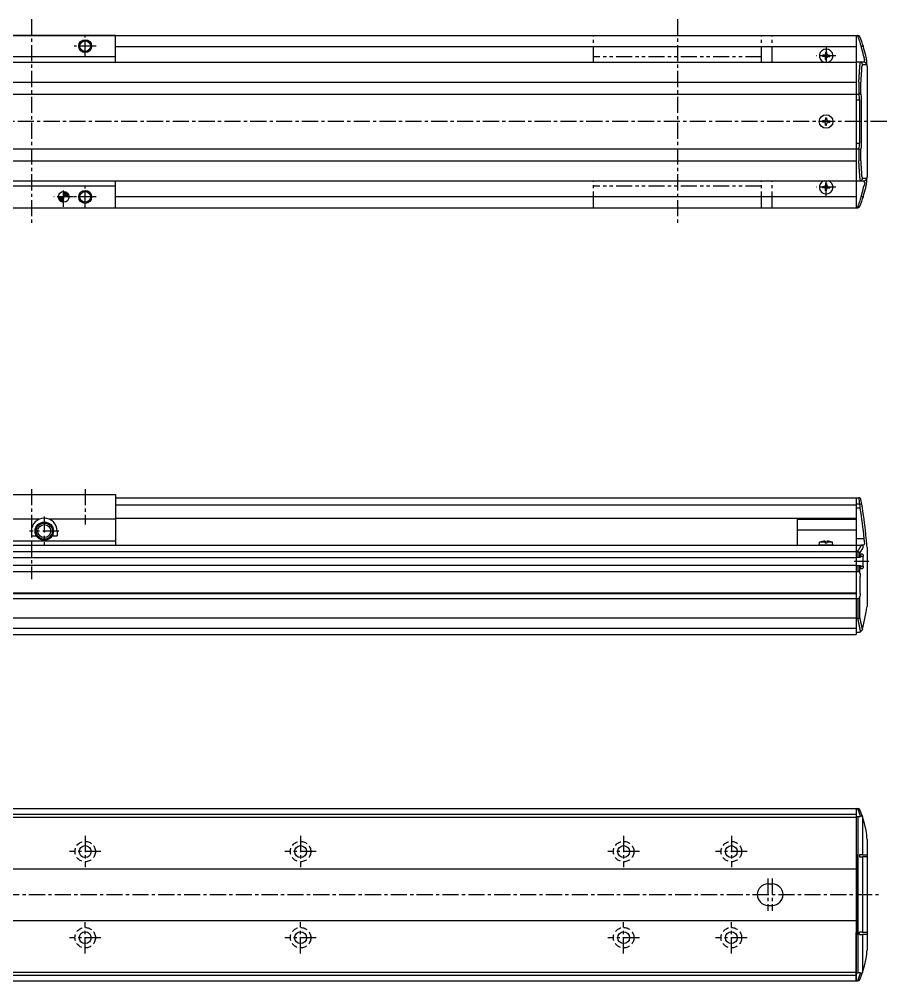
# Model space of a CAD drawing. Extents: x -493 to 333, y 42 to 537.
# Drawn here: x -70.1 to 332.6, y 90.5 to 536.9 of the extents above; entities that cross this region are included whole.
import ezdxf

# ---------------------------------------------------------------- set-up
doc = ezdxf.new("R2010")
doc.units = 0
for name, pattern in [('CENTER', [12, 7.5, -1.5, 1.5, -1.5]), ('DASHED', [4.5, 3, -1.5]), ('PHANTOM', [15, 7.5, -1.5, 1.5, -1.5, 1.5, -1.5])]:
    doc.linetypes.add(name, pattern=pattern)
doc.layers.get('0').update_dxf_attribs({"linetype": 'CONTINUOUS'})
doc.layers.add('CENTER', color=1, linetype='CENTER')

# ---------------------------------------------------------------- blocks, each defined once
blk = doc.blocks.new('DTL0004')
at = {"color": 0, "linetype": 'CONTINUOUS'}
for p, q in [((-3.15, 0), (-3.04, 1.3)), ((3.15, 0), (-3.15, 0)), ((-0.4, 1.3), (-3.04, 1.3)), ((-0.4, 1.89), (-0.4, 0.9)), ((0.4, 0.9), (-0.4, 0.9)), ((0.4, 1.89), (0.4, 0.9)), ((3.04, 1.3), (0.4, 1.3)), ((3.15, 0), (3.04, 1.3))]:
    blk.add_line(p, q, dxfattribs=at)
for start, end in [(92.8723, 112.3565), (67.6435, 87.1277)]:
    blk.add_arc((0, -6.08), 7.98, start, end, dxfattribs=at)
at = {"color": 0}
blk.add_point((0, 0), dxfattribs=at)
blk.add_point((0, 0), dxfattribs=at)
blk = doc.blocks.new('*X6')
at = {"color": 0}
for p, q in [((-265.42, 313.16), (-265.26, 313.33)), ((-265.42, 313.27), (-265.36, 313.33)), ((-265.42, 313.05), (-265.16, 313.31)), ((-265.42, 312.94), (-265.07, 313.29)), ((-265.42, 312.82), (-264.99, 313.26)), ((-265.42, 312.71), (-264.91, 313.23)), ((-265.42, 312.6), (-264.83, 313.19)), ((-265.42, 312.49), (-264.76, 313.15)), ((-265.42, 312.38), (-264.7, 313.1)), ((-265.42, 312.27), (-264.63, 313.06)), ((-265.42, 312.15), (-264.57, 313)), ((-265.38, 312.09), (-264.52, 312.95)), ((-265.27, 312.09), (-264.46, 312.89)), ((-265.15, 312.09), (-264.42, 312.83)), ((-265.04, 312.09), (-264.37, 312.76)), ((-264.93, 312.09), (-264.33, 312.69)), ((-264.82, 312.09), (-264.29, 312.62)), ((-264.71, 312.09), (-264.26, 312.54)), ((-266.67, 312.02), (-266.61, 312.09)), ((-266.66, 311.92), (-266.5, 312.09)), ((-266.65, 311.83), (-266.38, 312.09)), ((-266.62, 311.74), (-266.27, 312.09)), ((-266.6, 311.65), (-266.16, 312.09)), ((-266.56, 311.57), (-266.05, 312.09)), ((-266.53, 311.5), (-265.94, 312.09)), ((-266.48, 311.43), (-265.83, 312.09)), ((-266.44, 311.36), (-265.71, 312.09)), ((-266.39, 311.3), (-265.6, 312.09)), ((-266.34, 311.24), (-265.49, 312.09)), ((-266.28, 311.18), (-265.42, 312.04)), ((-266.23, 311.13), (-265.42, 311.93)), ((-266.16, 311.08), (-265.42, 311.82)), ((-266.1, 311.03), (-265.42, 311.71)), ((-266.03, 310.99), (-265.42, 311.59)), ((-265.95, 310.95), (-265.42, 311.48)), ((-265.87, 310.92), (-265.42, 311.37)), ((-265.79, 310.89), (-265.42, 311.26)), ((-265.7, 310.87), (-265.42, 311.15)), ((-265.61, 310.85), (-265.42, 311.04)), ((-265.51, 310.84), (-265.42, 310.92)), ((-264.6, 312.09), (-264.23, 312.45)), ((-264.48, 312.09), (-264.2, 312.37)), ((-264.37, 312.09), (-264.19, 312.27)), ((-264.26, 312.09), (-264.18, 312.17))]:
    blk.add_line(p, q, dxfattribs=at)

msp = doc.modelspace()

# ---------------------------------------------------------------- linework, layer by layer
at = {"color": 7, "linetype": 'CONTINUOUS'}
for p, q in [((-293.52, 529.44), (318.48, 529.44)), ((-25.52, 529.44), (-103.52, 529.44)), ((-25.52, 516.94), (-25.52, 529.44)), ((318.48, 529.44), (318.48, 449.44)), ((318.48, 529.44), (319.07, 529.44)), ((319.26, 529.44), (319.07, 529.44)), ((-25.52, 524.24), (318.48, 524.24)), ((320.87, 524.26), (320.73, 524.24)), ((-25.52, 519.44), (-103.52, 519.44)), ((302.73, 520.19), (302.73, 519.69)), ((303.48, 520.19), (302.73, 520.19)), ((303.48, 519.69), (302.73, 519.69)), ((304.23, 521.69), (304.23, 520.93)), ((304.23, 521.69), (304.73, 521.69)), ((304.23, 518.19), (304.23, 518.94)), ((304.23, 518.19), (304.73, 518.19)), ((304.73, 521.69), (304.73, 520.93)), ((304.73, 518.19), (304.73, 518.94)), ((305.48, 520.19), (306.23, 520.19)), ((305.48, 519.69), (306.23, 519.69)), ((306.23, 520.19), (306.23, 519.69)), ((321.87, 519.94), (322.08, 519.2)), ((323.06, 519.16), (322.85, 520.16)), ((-293.52, 516.94), (318.48, 516.94)), ((-25.52, 516.94), (318.48, 516.94)), ((322.15, 516.94), (318.48, 516.94)), ((321.32, 515.94), (323.15, 515.94)), ((323.39, 517.05), (323.38, 517.06)), ((323.48, 515.09), (323.48, 463.79)), ((-293.52, 507.71), (318.48, 507.71)), ((319.66, 507.69), (319.67, 507.69)), ((319.67, 507.69), (319.67, 502.19)), ((320.66, 502.78), (320.66, 507.51)), ((-293.52, 502.17), (318.48, 502.17)), ((318.48, 502.19), (319.56, 502.19)), ((319.67, 502.19), (319.56, 502.19)), ((318.48, 499.44), (320, 499.44)), ((320, 499.44), (320, 479.44)), ((320.98, 479.44), (320.98, 499.44)), ((304.23, 491.19), (304.23, 490.43)), ((304.23, 491.19), (304.73, 491.19)), ((304.73, 491.19), (304.73, 490.43)), ((302.73, 489.69), (302.73, 489.19)), ((303.48, 489.69), (302.73, 489.69)), ((303.48, 489.19), (302.73, 489.19)), ((304.23, 487.69), (304.23, 488.44)), ((304.23, 487.69), (304.73, 487.69)), ((304.73, 487.69), (304.73, 488.44)), ((305.48, 489.69), (306.23, 489.69)), ((305.48, 489.19), (306.23, 489.19)), ((306.23, 489.69), (306.23, 489.19)), ((318.48, 479.44), (320, 479.44)), ((-293.52, 476.7), (318.48, 476.7)), ((318.48, 476.69), (319.56, 476.69)), ((319.56, 476.69), (319.67, 476.68)), ((319.67, 476.68), (319.67, 471.19)), ((320.66, 471.36), (320.66, 476.1)), ((-293.52, 471.17), (318.48, 471.17)), ((319.67, 471.19), (319.66, 471.19)), ((-291.52, 461.94), (320.48, 461.94)), ((-25.52, 461.94), (318.48, 461.94)), ((-25.52, 449.44), (-25.52, 461.94)), ((304.23, 460.69), (304.23, 459.93)), ((304.23, 460.69), (304.73, 460.69)), ((304.73, 460.69), (304.73, 459.93)), ((318.48, 461.94), (322.15, 461.94)), ((323.15, 462.94), (321.32, 462.94)), ((323.38, 461.81), (323.39, 461.82)), ((-25.52, 459.44), (-103.52, 459.44)), ((302.73, 459.19), (302.73, 458.69)), ((303.48, 459.19), (302.73, 459.19)), ((303.48, 458.69), (302.73, 458.69)), ((304.23, 457.19), (304.23, 457.94)), ((304.23, 457.19), (304.73, 457.19)), ((304.73, 457.19), (304.73, 457.94)), ((305.48, 459.19), (306.23, 459.19)), ((305.48, 458.69), (306.23, 458.69)), ((306.23, 459.19), (306.23, 458.69)), ((321.87, 458.94), (322.08, 459.67)), ((322.85, 458.72), (323.06, 459.71)), ((-25.52, 454.64), (318.48, 454.64)), ((320.87, 454.61), (320.73, 454.63)), ((-293.52, 449.44), (318.48, 449.44)), ((-103.52, 449.44), (-25.52, 449.44)), ((318.48, 449.44), (319.07, 449.44)), ((319.07, 449.44), (319.26, 449.44)), ((-103.52, 316.26), (-25.52, 316.26)), ((-25.52, 316.26), (-25.52, 292.76)), ((-25.52, 314.76), (318.48, 314.76)), ((318.48, 314.76), (318.48, 252.26)), ((318.48, 314.76), (318.48, 305.26)), ((318.48, 314.76), (319.66, 314.76)), ((318.48, 314.76), (318.48, 305.26)), ((319.67, 314.76), (319.66, 314.76)), ((-25.52, 311.4), (318.48, 311.4)), ((318.48, 311.87), (320.18, 311.87)), ((318.48, 309.99), (320.33, 309.99)), ((-103.52, 304.89), (-60.59, 304.89)), ((-56.44, 304.89), (-25.52, 304.89)), ((-25.52, 305.26), (318.48, 305.26)), ((290.98, 305.26), (290.98, 292.76)), ((290.98, 304.79), (318.48, 304.79)), ((-64.52, 299.26), (-64.52, 297.01)), ((-52.52, 299.26), (-52.52, 297.01)), ((290.98, 299.8), (318.48, 299.8)), ((-103.52, 294.76), (-25.52, 294.76)), ((-64.52, 297.01), (-62.13, 297.01)), ((-54.91, 297.01), (-52.52, 297.01)), ((318.48, 295.76), (322.15, 295.76)), ((-293.52, 292.76), (318.48, 292.76)), ((318.48, 292.76), (320.73, 292.76)), ((318.48, 292.76), (318.48, 251.26)), ((321.87, 292.76), (320.73, 292.76)), ((320.73, 292.76), (320.87, 292.75)), ((322.08, 292.85), (321.87, 292.76)), ((323.38, 293.08), (323.39, 293.06)), ((323.48, 291.76), (323.48, 264.26)), ((-293.52, 289.76), (318.48, 289.76)), ((-293.52, 287.01), (318.48, 287.01)), ((318.48, 289.76), (319.07, 289.76)), ((318.48, 287.16), (320.45, 287.16)), ((319.07, 289.76), (319.26, 289.74)), ((319.26, 289.74), (319.26, 287.16)), ((320.2, 287.16), (320.2, 289.18)), ((321.4, 288.61), (320.45, 288.61)), ((320.45, 288.61), (320.45, 287.16)), ((320.45, 287.61), (321.71, 287.61)), ((321.71, 282.91), (321.71, 287.61)), ((-293.52, 283.51), (318.48, 283.51)), ((318.48, 283.36), (320.45, 283.36)), ((319.26, 283.36), (319.26, 280.49)), ((320.2, 279.69), (320.2, 283.36)), ((320.45, 283.36), (320.45, 281.91)), ((320.45, 282.91), (321.71, 282.91)), ((320.45, 281.91), (321.4, 281.91)), ((-293.52, 280.49), (318.48, 280.49)), ((318.48, 280.49), (319.26, 280.49)), ((320.34, 270.26), (320.34, 278.26)), ((-293.52, 270.56), (318.48, 270.56)), ((-293.52, 270.26), (318.48, 270.26)), ((-293.52, 268.02), (318.48, 268.02)), ((318.48, 268.02), (319.26, 268.02)), ((319.26, 268.02), (319.26, 258.76)), ((320.2, 259.03), (320.2, 268.83)), ((-293.52, 259.03), (318.48, 259.03)), ((318.48, 258.76), (319.21, 258.76)), ((319.26, 258.76), (319.21, 258.76)), ((-293.52, 254.26), (318.48, 254.26)), ((-293.52, 251.26), (318.48, 251.26)), ((318.48, 252.26), (319.43, 252.26)), ((321.37, 253.79), (321.33, 253.65)), ((-293.52, 170.47), (318.48, 170.47)), ((318.48, 170.47), (318.48, 90.47)), ((318.48, 170.47), (318.48, 148.02)), ((318.48, 170.47), (319.21, 170.47)), ((319.21, 170.47), (319.26, 170.47)), ((-293.52, 167.87), (318.48, 167.87)), ((-293.52, 166.47), (318.48, 166.47)), ((318.48, 166.72), (319.43, 166.72)), ((319.43, 94.23), (319.43, 166.72)), ((321.33, 166.68), (321.37, 166.56)), ((321.37, 166.56), (321.37, 148.97)), ((323.48, 156.12), (323.48, 104.82)), ((318.93, 148.97), (318.48, 148.97)), ((318.48, 148.02), (318.93, 148.02)), ((318.93, 148.97), (318.93, 111.97)), ((321.37, 148.97), (319.98, 148.97)), ((319.98, 148.97), (319.98, 147.97)), ((319.98, 147.97), (321.37, 147.97)), ((321.37, 148.97), (323.31, 148.97)), ((321.37, 147.97), (321.37, 112.97)), ((323.31, 147.97), (321.37, 147.97)), ((323.31, 148.97), (323.48, 148.92)), ((323.48, 147.91), (323.31, 147.97)), ((-293.52, 142.47), (318.48, 142.47)), ((277.48, 135.47), (279.48, 135.47)), ((277.48, 125.47), (279.48, 125.47)), ((-293.52, 118.47), (318.48, 118.47)), ((318.93, 112.93), (318.48, 112.92)), ((318.48, 90.47), (318.48, 112.92)), ((318.93, 111.97), (318.48, 111.97)), ((321.37, 112.97), (319.98, 112.97)), ((319.98, 111.97), (319.98, 112.97)), ((319.98, 111.97), (321.37, 111.97)), ((321.37, 112.97), (323.31, 112.97)), ((321.37, 111.97), (321.37, 94.39)), ((323.31, 111.97), (321.37, 111.97)), ((323.31, 112.97), (323.48, 113.04)), ((323.48, 112.03), (323.31, 111.97)), ((-293.52, 94.47), (318.48, 94.47)), ((318.48, 94.23), (319.43, 94.23)), ((321.37, 94.39), (321.33, 94.27)), ((-293.52, 93.07), (318.48, 93.07)), ((-293.52, 90.47), (318.48, 90.47)), ((318.48, 90.47), (319.21, 90.47)), ((319.26, 90.47), (319.21, 90.47))]:
    msp.add_line(p, q, dxfattribs=at)
at = {"color": 3, "linetype": 'PHANTOM'}
for p, q in [((196.48, 516.94), (196.48, 529.44)), ((274.48, 516.94), (274.48, 529.44)), ((279.48, 516.94), (279.48, 529.44)), ((274.48, 519.44), (196.48, 519.44)), ((196.48, 449.44), (196.48, 461.94)), ((274.48, 449.44), (274.48, 461.94)), ((279.48, 449.44), (279.48, 461.94)), ((274.48, 459.44), (196.48, 459.44))]:
    msp.add_line(p, q, dxfattribs=at)
at = {"color": 7, "linetype": 'CONTINUOUS'}
for points in [[(321.77, 524.26), (321.77, 524.26), (321.75, 524.28), (321.65, 524.34), (321.45, 524.35), (321.18, 524.32), (320.87, 524.26)], [(322.39, 517.74), (322.29, 518.3), (322.08, 519.2)], [(322.39, 461.13), (322.29, 460.57), (322.08, 459.67)], [(321.77, 454.61), (321.77, 454.61), (321.75, 454.59), (321.65, 454.53), (321.45, 454.52), (321.18, 454.55), (320.87, 454.61)], [(320.33, 309.99), (320.3, 310.42), (320.25, 311.04), (320.2, 311.54), (320.18, 311.87)], [(322.08, 292.85), (322.29, 293.25), (322.39, 293.71)], [(321.4, 288.61), (321.41, 288.61), (321.51, 288.54), (321.6, 288.37), (321.67, 288.13), (321.71, 287.83), (321.71, 287.61)], [(321.71, 282.91), (321.71, 282.81), (321.68, 282.49), (321.62, 282.2), (321.53, 282), (321.42, 281.91), (321.4, 281.91)], [(320.2, 279.69), (320.28, 279.2), (320.34, 278.26)], [(320.34, 270.26), (320.32, 269.71), (320.2, 268.83)], [(321.37, 253.79), (322.29, 257.88), (323.06, 261.84)], [(321.33, 166.68), (321.28, 166.78), (321.14, 166.91), (320.88, 166.97), (320.49, 166.9)], [(323.06, 160.2), (322.29, 163.47), (321.37, 166.56)], [(321.37, 94.39), (322.29, 97.48), (323.06, 100.75)], [(320.49, 94.05), (320.7, 93.99), (321, 93.99), (321.23, 94.1), (321.33, 94.27)]]:
    msp.add_lwpolyline(points, dxfattribs=at)
for points in [[(319.66, 507.68, 0), (319.67, 507.75, 0), (319.67, 507.81, 0), (319.68, 507.87, 0), (319.68, 507.93, 0), (319.68, 507.99, 0), (319.69, 508.06, 0), (319.69, 508.12, 0), (319.7, 508.18, 0), (319.7, 508.24, 0), (319.7, 508.3, 0), (319.71, 508.37, 0), (319.71, 508.43, 0), (319.72, 508.49, 0), (319.72, 508.55, 0), (319.73, 508.61, 0), (319.73, 508.68, 0), (319.73, 508.74, 0), (319.74, 508.8, 0), (319.74, 508.86, 0), (319.75, 508.92, 0), (319.75, 508.99, 0), (319.75, 509.05, 0), (319.76, 509.11, 0), (319.76, 509.17, 0), (319.77, 509.23, 0), (319.77, 509.29, 0), (319.77, 509.36, 0), (319.78, 509.42, 0), (319.78, 509.48, 0), (319.79, 509.54, 0), (319.79, 509.6, 0), (319.8, 509.67, 0), (319.8, 509.73, 0), (319.8, 509.79, 0), (319.81, 509.85, 0), (319.81, 509.91, 0), (319.82, 509.98, 0), (319.82, 510.04, 0), (319.82, 510.1, 0), (319.83, 510.16, 0), (319.83, 510.22, 0), (319.84, 510.29, 0), (319.84, 510.35, 0), (319.84, 510.41, 0), (319.85, 510.47, 0), (319.85, 510.53, 0), (319.86, 510.6, 0), (319.86, 510.66, 0), (319.86, 510.72, 0), (319.87, 510.78, 0), (319.87, 510.84, 0), (319.88, 510.91, 0), (319.88, 510.97, 0), (319.88, 511.03, 0), (319.89, 511.09, 0), (319.89, 511.15, 0), (319.9, 511.22, 0), (319.9, 511.28, 0), (319.9, 511.34, 0), (319.91, 511.4, 0), (319.91, 511.46, 0), (319.92, 511.53, 0), (319.92, 511.59, 0), (319.92, 511.65, 0), (319.93, 511.71, 0), (319.93, 511.77, 0), (319.94, 511.84, 0), (319.94, 511.9, 0), (319.94, 511.96, 0), (319.95, 512.02, 0), (319.95, 512.08, 0), (319.96, 512.15, 0), (319.96, 512.21, 0), (319.96, 512.27, 0), (319.97, 512.33, 0), (319.97, 512.39, 0), (319.98, 512.46, 0), (319.98, 512.52, 0), (319.98, 512.58, 0), (319.99, 512.64, 0), (319.99, 512.7, 0), (320, 512.77, 0), (320, 512.83, 0), (320, 512.89, 0), (320.01, 512.95, 0), (320.01, 513.01, 0), (320.02, 513.08, 0), (320.02, 513.14, 0), (320.02, 513.2, 0), (320.03, 513.26, 0), (320.03, 513.32, 0), (320.04, 513.39, 0), (320.04, 513.45, 0), (320.04, 513.51, 0), (320.05, 513.57, 0), (320.05, 513.63, 0), (320.06, 513.7, 0), (320.06, 513.76, 0), (320.06, 513.82, 0), (320.07, 513.88, 0), (320.07, 513.94, 0), (320.07, 514.01, 0), (320.08, 514.07, 0), (320.08, 514.13, 0), (320.09, 514.19, 0), (320.09, 514.25, 0), (320.09, 514.32, 0), (320.1, 514.38, 0), (320.1, 514.44, 0), (320.11, 514.5, 0), (320.11, 514.56, 0), (320.11, 514.63, 0), (320.12, 514.69, 0), (320.12, 514.75, 0), (320.13, 514.81, 0), (320.13, 514.87, 0), (320.13, 514.94, 0), (320.14, 515, 0), (320.14, 515.06, 0), (320.14, 515.12, 0), (320.15, 515.18, 0), (320.15, 515.25, 0), (320.16, 515.31, 0), (320.16, 515.37, 0), (320.16, 515.43, 0), (320.17, 515.49, 0), (320.17, 515.56, 0), (320.18, 515.62, 0)], [(320.66, 507.51, 0), (320.66, 507.57, 0), (320.67, 507.63, 0), (320.67, 507.69, 0), (320.67, 507.75, 0), (320.68, 507.81, 0), (320.68, 507.87, 0), (320.69, 507.93, 0), (320.69, 507.99, 0), (320.69, 508.05, 0), (320.7, 508.11, 0), (320.7, 508.18, 0), (320.71, 508.24, 0), (320.71, 508.3, 0), (320.72, 508.36, 0), (320.72, 508.42, 0), (320.72, 508.48, 0), (320.73, 508.54, 0), (320.73, 508.6, 0), (320.74, 508.66, 0), (320.74, 508.72, 0), (320.74, 508.78, 0), (320.75, 508.84, 0), (320.75, 508.9, 0), (320.76, 508.96, 0), (320.76, 509.02, 0), (320.76, 509.08, 0), (320.77, 509.15, 0), (320.77, 509.21, 0), (320.78, 509.27, 0), (320.78, 509.33, 0), (320.78, 509.39, 0), (320.79, 509.45, 0), (320.79, 509.51, 0), (320.8, 509.57, 0), (320.8, 509.63, 0), (320.8, 509.69, 0), (320.81, 509.75, 0), (320.81, 509.81, 0), (320.82, 509.87, 0), (320.82, 509.93, 0), (320.82, 509.99, 0), (320.83, 510.06, 0), (320.83, 510.12, 0), (320.84, 510.18, 0), (320.84, 510.24, 0), (320.84, 510.3, 0), (320.85, 510.36, 0), (320.85, 510.42, 0), (320.86, 510.48, 0), (320.86, 510.54, 0), (320.86, 510.6, 0), (320.87, 510.66, 0), (320.87, 510.72, 0), (320.88, 510.78, 0), (320.88, 510.84, 0), (320.88, 510.9, 0), (320.89, 510.97, 0), (320.89, 511.03, 0), (320.9, 511.09, 0), (320.9, 511.15, 0), (320.9, 511.21, 0), (320.91, 511.27, 0), (320.91, 511.33, 0), (320.91, 511.39, 0), (320.92, 511.45, 0), (320.92, 511.51, 0), (320.93, 511.57, 0), (320.93, 511.63, 0), (320.93, 511.69, 0), (320.94, 511.75, 0), (320.94, 511.82, 0), (320.95, 511.88, 0), (320.95, 511.94, 0), (320.95, 512, 0), (320.96, 512.06, 0), (320.96, 512.12, 0), (320.97, 512.18, 0), (320.97, 512.24, 0), (320.97, 512.3, 0), (320.98, 512.36, 0), (320.98, 512.42, 0), (320.99, 512.48, 0), (320.99, 512.54, 0), (320.99, 512.6, 0), (321, 512.67, 0), (321, 512.73, 0), (321, 512.79, 0), (321.01, 512.85, 0), (321.01, 512.91, 0), (321.02, 512.97, 0), (321.02, 513.03, 0), (321.02, 513.09, 0), (321.03, 513.15, 0), (321.03, 513.21, 0), (321.04, 513.27, 0), (321.04, 513.33, 0), (321.04, 513.39, 0), (321.05, 513.45, 0), (321.05, 513.52, 0), (321.05, 513.58, 0), (321.06, 513.64, 0), (321.06, 513.7, 0), (321.07, 513.76, 0), (321.07, 513.82, 0), (321.07, 513.88, 0), (321.08, 513.94, 0), (321.08, 514, 0), (321.09, 514.06, 0), (321.09, 514.12, 0), (321.09, 514.18, 0), (321.1, 514.24, 0), (321.1, 514.3, 0), (321.1, 514.37, 0), (321.11, 514.43, 0), (321.11, 514.49, 0), (321.12, 514.55, 0), (321.12, 514.61, 0), (321.12, 514.67, 0), (321.13, 514.73, 0), (321.13, 514.79, 0), (321.13, 514.85, 0), (321.14, 514.91, 0), (321.14, 514.97, 0), (321.15, 515.03, 0), (321.15, 515.09, 0), (321.15, 515.16, 0), (321.16, 515.22, 0), (321.16, 515.28, 0)], [(320.18, 463.25, 0), (320.17, 463.31, 0), (320.17, 463.38, 0), (320.16, 463.44, 0), (320.16, 463.5, 0), (320.16, 463.56, 0), (320.15, 463.62, 0), (320.15, 463.69, 0), (320.14, 463.75, 0), (320.14, 463.81, 0), (320.14, 463.87, 0), (320.13, 463.93, 0), (320.13, 464, 0), (320.13, 464.06, 0), (320.12, 464.12, 0), (320.12, 464.18, 0), (320.11, 464.24, 0), (320.11, 464.31, 0), (320.11, 464.37, 0), (320.1, 464.43, 0), (320.1, 464.49, 0), (320.09, 464.55, 0), (320.09, 464.62, 0), (320.09, 464.68, 0), (320.08, 464.74, 0), (320.08, 464.8, 0), (320.07, 464.86, 0), (320.07, 464.93, 0), (320.07, 464.99, 0), (320.06, 465.05, 0), (320.06, 465.11, 0), (320.06, 465.17, 0), (320.05, 465.24, 0), (320.05, 465.3, 0), (320.04, 465.36, 0), (320.04, 465.42, 0), (320.04, 465.48, 0), (320.03, 465.55, 0), (320.03, 465.61, 0), (320.02, 465.67, 0), (320.02, 465.73, 0), (320.02, 465.79, 0), (320.01, 465.86, 0), (320.01, 465.92, 0), (320, 465.98, 0), (320, 466.04, 0), (320, 466.1, 0), (319.99, 466.17, 0), (319.99, 466.23, 0), (319.98, 466.29, 0), (319.98, 466.35, 0), (319.98, 466.41, 0), (319.97, 466.48, 0), (319.97, 466.54, 0), (319.96, 466.6, 0), (319.96, 466.66, 0), (319.96, 466.72, 0), (319.95, 466.79, 0), (319.95, 466.85, 0), (319.94, 466.91, 0), (319.94, 466.97, 0), (319.94, 467.03, 0), (319.93, 467.1, 0), (319.93, 467.16, 0), (319.92, 467.22, 0), (319.92, 467.28, 0), (319.92, 467.34, 0), (319.91, 467.41, 0), (319.91, 467.47, 0), (319.9, 467.53, 0), (319.9, 467.59, 0), (319.9, 467.65, 0), (319.89, 467.72, 0), (319.89, 467.78, 0), (319.88, 467.84, 0), (319.88, 467.9, 0), (319.88, 467.96, 0), (319.87, 468.03, 0), (319.87, 468.09, 0), (319.86, 468.15, 0), (319.86, 468.21, 0), (319.86, 468.27, 0), (319.85, 468.34, 0), (319.85, 468.4, 0), (319.84, 468.46, 0), (319.84, 468.52, 0), (319.84, 468.58, 0), (319.83, 468.65, 0), (319.83, 468.71, 0), (319.82, 468.77, 0), (319.82, 468.83, 0), (319.82, 468.89, 0), (319.81, 468.96, 0), (319.81, 469.02, 0), (319.8, 469.08, 0), (319.8, 469.14, 0), (319.8, 469.2, 0), (319.79, 469.27, 0), (319.79, 469.33, 0), (319.78, 469.39, 0), (319.78, 469.45, 0), (319.77, 469.51, 0), (319.77, 469.58, 0), (319.77, 469.64, 0), (319.76, 469.7, 0), (319.76, 469.76, 0), (319.75, 469.82, 0), (319.75, 469.88, 0), (319.75, 469.95, 0), (319.74, 470.01, 0), (319.74, 470.07, 0), (319.73, 470.13, 0), (319.73, 470.19, 0), (319.73, 470.26, 0), (319.72, 470.32, 0), (319.72, 470.38, 0), (319.71, 470.44, 0), (319.71, 470.5, 0), (319.7, 470.57, 0), (319.7, 470.63, 0), (319.7, 470.69, 0), (319.69, 470.75, 0), (319.69, 470.81, 0), (319.68, 470.88, 0), (319.68, 470.94, 0), (319.68, 471, 0), (319.67, 471.06, 0), (319.67, 471.12, 0), (319.66, 471.18, 0)], [(321.16, 463.59, 0), (321.16, 463.65, 0), (321.15, 463.71, 0), (321.15, 463.78, 0), (321.15, 463.84, 0), (321.14, 463.9, 0), (321.14, 463.96, 0), (321.13, 464.02, 0), (321.13, 464.08, 0), (321.13, 464.14, 0), (321.12, 464.2, 0), (321.12, 464.26, 0), (321.12, 464.32, 0), (321.11, 464.38, 0), (321.11, 464.44, 0), (321.1, 464.5, 0), (321.1, 464.57, 0), (321.1, 464.63, 0), (321.09, 464.69, 0), (321.09, 464.75, 0), (321.09, 464.81, 0), (321.08, 464.87, 0), (321.08, 464.93, 0), (321.07, 464.99, 0), (321.07, 465.05, 0), (321.07, 465.11, 0), (321.06, 465.17, 0), (321.06, 465.23, 0), (321.05, 465.29, 0), (321.05, 465.35, 0), (321.05, 465.42, 0), (321.04, 465.48, 0), (321.04, 465.54, 0), (321.04, 465.6, 0), (321.03, 465.66, 0), (321.03, 465.72, 0), (321.02, 465.78, 0), (321.02, 465.84, 0), (321.02, 465.9, 0), (321.01, 465.96, 0), (321.01, 466.02, 0), (321, 466.08, 0), (321, 466.14, 0), (321, 466.2, 0), (320.99, 466.27, 0), (320.99, 466.33, 0), (320.99, 466.39, 0), (320.98, 466.45, 0), (320.98, 466.51, 0), (320.97, 466.57, 0), (320.97, 466.63, 0), (320.97, 466.69, 0), (320.96, 466.75, 0), (320.96, 466.81, 0), (320.95, 466.87, 0), (320.95, 466.93, 0), (320.95, 466.99, 0), (320.94, 467.05, 0), (320.94, 467.12, 0), (320.93, 467.18, 0), (320.93, 467.24, 0), (320.93, 467.3, 0), (320.92, 467.36, 0), (320.92, 467.42, 0), (320.91, 467.48, 0), (320.91, 467.54, 0), (320.91, 467.6, 0), (320.9, 467.66, 0), (320.9, 467.72, 0), (320.9, 467.78, 0), (320.89, 467.84, 0), (320.89, 467.9, 0), (320.88, 467.97, 0), (320.88, 468.03, 0), (320.88, 468.09, 0), (320.87, 468.15, 0), (320.87, 468.21, 0), (320.86, 468.27, 0), (320.86, 468.33, 0), (320.86, 468.39, 0), (320.85, 468.45, 0), (320.85, 468.51, 0), (320.84, 468.57, 0), (320.84, 468.63, 0), (320.84, 468.69, 0), (320.83, 468.75, 0), (320.83, 468.81, 0), (320.82, 468.88, 0), (320.82, 468.94, 0), (320.82, 469, 0), (320.81, 469.06, 0), (320.81, 469.12, 0), (320.8, 469.18, 0), (320.8, 469.24, 0), (320.8, 469.3, 0), (320.79, 469.36, 0), (320.79, 469.42, 0), (320.78, 469.48, 0), (320.78, 469.54, 0), (320.78, 469.6, 0), (320.77, 469.66, 0), (320.77, 469.72, 0), (320.76, 469.78, 0), (320.76, 469.85, 0), (320.76, 469.91, 0), (320.75, 469.97, 0), (320.75, 470.03, 0), (320.74, 470.09, 0), (320.74, 470.15, 0), (320.74, 470.21, 0), (320.73, 470.27, 0), (320.73, 470.33, 0), (320.72, 470.39, 0), (320.72, 470.45, 0), (320.72, 470.51, 0), (320.71, 470.57, 0), (320.71, 470.63, 0), (320.7, 470.69, 0), (320.7, 470.76, 0), (320.69, 470.82, 0), (320.69, 470.88, 0), (320.69, 470.94, 0), (320.68, 471, 0), (320.68, 471.06, 0), (320.67, 471.12, 0), (320.67, 471.18, 0), (320.67, 471.24, 0), (320.66, 471.3, 0), (320.66, 471.36, 0)], [(319.07, 289.76, 0), (319.08, 289.78, 0), (319.1, 289.8, 0), (319.11, 289.83, 0), (319.13, 289.85, 0), (319.15, 289.87, 0), (319.16, 289.9, 0), (319.18, 289.92, 0), (319.19, 289.94, 0), (319.21, 289.96, 0), (319.22, 289.99, 0), (319.24, 290.01, 0), (319.26, 290.03, 0), (319.27, 290.06, 0), (319.29, 290.08, 0), (319.3, 290.1, 0), (319.32, 290.13, 0), (319.33, 290.15, 0), (319.35, 290.17, 0), (319.36, 290.19, 0), (319.38, 290.22, 0), (319.4, 290.24, 0), (319.41, 290.26, 0), (319.43, 290.29, 0), (319.44, 290.31, 0), (319.46, 290.33, 0), (319.47, 290.36, 0), (319.49, 290.38, 0), (319.5, 290.4, 0), (319.52, 290.43, 0), (319.53, 290.45, 0), (319.55, 290.47, 0), (319.56, 290.5, 0), (319.58, 290.52, 0), (319.59, 290.54, 0), (319.61, 290.57, 0), (319.62, 290.59, 0), (319.64, 290.61, 0), (319.65, 290.63, 0), (319.67, 290.66, 0), (319.68, 290.68, 0), (319.7, 290.7, 0), (319.71, 290.73, 0), (319.73, 290.75, 0), (319.74, 290.77, 0), (319.76, 290.8, 0), (319.77, 290.82, 0), (319.79, 290.84, 0), (319.8, 290.87, 0), (319.81, 290.89, 0), (319.83, 290.91, 0), (319.84, 290.94, 0), (319.86, 290.96, 0), (319.87, 290.98, 0), (319.89, 291.01, 0), (319.9, 291.03, 0), (319.92, 291.05, 0), (319.93, 291.08, 0), (319.94, 291.1, 0), (319.96, 291.12, 0), (319.97, 291.15, 0), (319.99, 291.17, 0), (320, 291.19, 0), (320.02, 291.22, 0), (320.03, 291.24, 0), (320.04, 291.26, 0), (320.06, 291.29, 0), (320.07, 291.31, 0), (320.09, 291.33, 0), (320.1, 291.36, 0), (320.11, 291.38, 0), (320.13, 291.4, 0), (320.14, 291.43, 0), (320.16, 291.45, 0), (320.17, 291.47, 0), (320.18, 291.5, 0), (320.2, 291.52, 0), (320.21, 291.54, 0), (320.22, 291.57, 0), (320.24, 291.59, 0), (320.25, 291.61, 0), (320.27, 291.64, 0), (320.28, 291.66, 0), (320.29, 291.69, 0), (320.31, 291.71, 0), (320.32, 291.73, 0), (320.33, 291.76, 0), (320.35, 291.78, 0), (320.36, 291.8, 0), (320.37, 291.83, 0), (320.39, 291.85, 0), (320.4, 291.87, 0), (320.41, 291.9, 0), (320.43, 291.92, 0), (320.44, 291.94, 0), (320.45, 291.97, 0), (320.47, 291.99, 0), (320.48, 292.01, 0), (320.49, 292.04, 0), (320.51, 292.06, 0), (320.52, 292.08, 0), (320.53, 292.11, 0), (320.54, 292.13, 0), (320.56, 292.16, 0), (320.57, 292.18, 0), (320.58, 292.2, 0), (320.6, 292.23, 0), (320.61, 292.25, 0), (320.62, 292.27, 0), (320.64, 292.3, 0), (320.65, 292.32, 0), (320.66, 292.34, 0), (320.67, 292.37, 0), (320.69, 292.39, 0), (320.7, 292.42, 0), (320.71, 292.44, 0), (320.72, 292.46, 0), (320.74, 292.49, 0), (320.75, 292.51, 0), (320.76, 292.53, 0), (320.77, 292.56, 0), (320.79, 292.58, 0), (320.8, 292.6, 0), (320.81, 292.63, 0), (320.82, 292.65, 0), (320.84, 292.68, 0), (320.85, 292.7, 0), (320.86, 292.72, 0), (320.87, 292.75, 0)], [(320.2, 289.18, 0), (320.21, 289.2, 0), (320.22, 289.22, 0), (320.24, 289.24, 0), (320.25, 289.26, 0), (320.26, 289.28, 0), (320.28, 289.3, 0), (320.29, 289.32, 0), (320.3, 289.34, 0), (320.32, 289.36, 0), (320.33, 289.38, 0), (320.35, 289.4, 0), (320.36, 289.42, 0), (320.37, 289.44, 0), (320.39, 289.46, 0), (320.4, 289.48, 0), (320.41, 289.5, 0), (320.43, 289.52, 0), (320.44, 289.54, 0), (320.45, 289.56, 0), (320.47, 289.58, 0), (320.48, 289.6, 0), (320.49, 289.62, 0), (320.5, 289.64, 0), (320.52, 289.66, 0), (320.53, 289.68, 0), (320.54, 289.7, 0), (320.56, 289.72, 0), (320.57, 289.74, 0), (320.58, 289.76, 0), (320.6, 289.78, 0), (320.61, 289.8, 0), (320.62, 289.82, 0), (320.64, 289.84, 0), (320.65, 289.86, 0), (320.66, 289.88, 0), (320.67, 289.9, 0), (320.69, 289.92, 0), (320.7, 289.94, 0), (320.71, 289.96, 0), (320.73, 289.98, 0), (320.74, 290, 0), (320.75, 290.02, 0), (320.76, 290.04, 0), (320.78, 290.06, 0), (320.79, 290.08, 0), (320.8, 290.1, 0), (320.81, 290.12, 0), (320.83, 290.14, 0), (320.84, 290.16, 0), (320.85, 290.18, 0), (320.87, 290.2, 0), (320.88, 290.22, 0), (320.89, 290.24, 0), (320.9, 290.26, 0), (320.92, 290.28, 0), (320.93, 290.3, 0), (320.94, 290.32, 0), (320.95, 290.34, 0), (320.96, 290.36, 0), (320.98, 290.38, 0), (320.99, 290.4, 0), (321, 290.42, 0), (321.01, 290.44, 0), (321.03, 290.46, 0), (321.04, 290.48, 0), (321.05, 290.5, 0), (321.06, 290.52, 0), (321.08, 290.54, 0), (321.09, 290.56, 0), (321.1, 290.58, 0), (321.11, 290.6, 0), (321.12, 290.62, 0), (321.14, 290.64, 0), (321.15, 290.66, 0), (321.16, 290.68, 0), (321.17, 290.7, 0), (321.18, 290.72, 0), (321.2, 290.74, 0), (321.21, 290.76, 0), (321.22, 290.78, 0), (321.23, 290.8, 0), (321.24, 290.82, 0), (321.26, 290.84, 0), (321.27, 290.86, 0), (321.28, 290.88, 0), (321.29, 290.9, 0), (321.3, 290.92, 0), (321.31, 290.94, 0), (321.33, 290.96, 0), (321.34, 290.99, 0), (321.35, 291.01, 0), (321.36, 291.03, 0), (321.37, 291.05, 0), (321.38, 291.07, 0), (321.4, 291.09, 0), (321.41, 291.11, 0), (321.42, 291.13, 0), (321.43, 291.15, 0), (321.44, 291.17, 0), (321.45, 291.19, 0), (321.47, 291.21, 0), (321.48, 291.23, 0), (321.49, 291.25, 0), (321.5, 291.27, 0), (321.51, 291.29, 0), (321.52, 291.31, 0), (321.53, 291.33, 0), (321.54, 291.35, 0), (321.56, 291.37, 0), (321.57, 291.39, 0), (321.58, 291.41, 0), (321.59, 291.43, 0), (321.6, 291.45, 0), (321.61, 291.47, 0), (321.62, 291.49, 0), (321.63, 291.51, 0), (321.65, 291.53, 0), (321.66, 291.55, 0), (321.67, 291.57, 0), (321.68, 291.59, 0), (321.69, 291.61, 0), (321.7, 291.64, 0), (321.71, 291.66, 0), (321.72, 291.68, 0), (321.73, 291.7, 0), (321.74, 291.72, 0), (321.76, 291.74, 0), (321.77, 291.76, 0)], [(321.33, 253.65, 0), (321.32, 253.69, 0), (321.31, 253.73, 0), (321.31, 253.78, 0), (321.3, 253.82, 0), (321.29, 253.86, 0), (321.28, 253.9, 0), (321.27, 253.94, 0), (321.27, 253.99, 0), (321.26, 254.03, 0), (321.25, 254.07, 0), (321.24, 254.11, 0), (321.23, 254.16, 0), (321.22, 254.2, 0), (321.22, 254.24, 0), (321.21, 254.28, 0), (321.2, 254.33, 0), (321.19, 254.37, 0), (321.18, 254.41, 0), (321.17, 254.45, 0), (321.17, 254.5, 0), (321.16, 254.54, 0), (321.15, 254.58, 0), (321.14, 254.62, 0), (321.13, 254.66, 0), (321.12, 254.71, 0), (321.11, 254.75, 0), (321.11, 254.79, 0), (321.1, 254.83, 0), (321.09, 254.88, 0), (321.08, 254.92, 0), (321.07, 254.96, 0), (321.06, 255, 0), (321.06, 255.04, 0), (321.05, 255.09, 0), (321.04, 255.13, 0), (321.03, 255.17, 0), (321.02, 255.21, 0), (321.01, 255.26, 0), (321, 255.3, 0), (321, 255.34, 0), (320.99, 255.38, 0), (320.98, 255.42, 0), (320.97, 255.47, 0), (320.96, 255.51, 0), (320.95, 255.55, 0), (320.94, 255.59, 0), (320.93, 255.63, 0), (320.93, 255.68, 0), (320.92, 255.72, 0), (320.91, 255.76, 0), (320.9, 255.8, 0), (320.89, 255.85, 0), (320.88, 255.89, 0), (320.87, 255.93, 0), (320.86, 255.97, 0), (320.86, 256.01, 0), (320.85, 256.06, 0), (320.84, 256.1, 0), (320.83, 256.14, 0), (320.82, 256.18, 0), (320.81, 256.22, 0), (320.8, 256.27, 0), (320.79, 256.31, 0), (320.79, 256.35, 0), (320.78, 256.39, 0), (320.77, 256.43, 0), (320.76, 256.48, 0), (320.75, 256.52, 0), (320.74, 256.56, 0), (320.73, 256.6, 0), (320.72, 256.64, 0), (320.71, 256.69, 0), (320.71, 256.73, 0), (320.7, 256.77, 0), (320.69, 256.81, 0), (320.68, 256.85, 0), (320.67, 256.9, 0), (320.66, 256.94, 0), (320.65, 256.98, 0), (320.64, 257.02, 0), (320.63, 257.06, 0), (320.62, 257.11, 0), (320.62, 257.15, 0), (320.61, 257.19, 0), (320.6, 257.23, 0), (320.59, 257.27, 0), (320.58, 257.31, 0), (320.57, 257.36, 0), (320.56, 257.4, 0), (320.55, 257.44, 0), (320.54, 257.48, 0), (320.53, 257.52, 0), (320.52, 257.57, 0), (320.51, 257.61, 0), (320.51, 257.65, 0), (320.5, 257.69, 0), (320.49, 257.73, 0), (320.48, 257.77, 0), (320.47, 257.82, 0), (320.46, 257.86, 0), (320.45, 257.9, 0), (320.44, 257.94, 0), (320.43, 257.98, 0), (320.42, 258.03, 0), (320.41, 258.07, 0), (320.4, 258.11, 0), (320.39, 258.15, 0), (320.39, 258.19, 0), (320.38, 258.23, 0), (320.37, 258.28, 0), (320.36, 258.32, 0), (320.35, 258.36, 0), (320.34, 258.4, 0), (320.33, 258.44, 0), (320.32, 258.48, 0), (320.31, 258.53, 0), (320.3, 258.57, 0), (320.29, 258.61, 0), (320.28, 258.65, 0), (320.27, 258.69, 0), (320.26, 258.73, 0), (320.25, 258.78, 0), (320.24, 258.82, 0), (320.23, 258.86, 0), (320.22, 258.9, 0), (320.22, 258.94, 0), (320.21, 258.98, 0), (320.2, 259.03, 0)], [(320.49, 252.56, 0), (320.48, 252.61, 0), (320.47, 252.66, 0), (320.46, 252.71, 0), (320.45, 252.76, 0), (320.44, 252.81, 0), (320.44, 252.86, 0), (320.43, 252.91, 0), (320.42, 252.96, 0), (320.41, 253, 0), (320.4, 253.05, 0), (320.39, 253.1, 0), (320.38, 253.15, 0), (320.37, 253.2, 0), (320.36, 253.25, 0), (320.35, 253.3, 0), (320.34, 253.35, 0), (320.33, 253.39, 0), (320.32, 253.44, 0), (320.32, 253.49, 0), (320.31, 253.54, 0), (320.3, 253.59, 0), (320.29, 253.64, 0), (320.28, 253.69, 0), (320.27, 253.74, 0), (320.26, 253.78, 0), (320.25, 253.83, 0), (320.24, 253.88, 0), (320.23, 253.93, 0), (320.22, 253.98, 0), (320.21, 254.03, 0), (320.2, 254.08, 0), (320.19, 254.13, 0), (320.18, 254.17, 0), (320.17, 254.22, 0), (320.16, 254.27, 0), (320.15, 254.32, 0), (320.14, 254.37, 0), (320.13, 254.42, 0), (320.13, 254.47, 0), (320.12, 254.51, 0), (320.11, 254.56, 0), (320.1, 254.61, 0), (320.09, 254.66, 0), (320.08, 254.71, 0), (320.07, 254.76, 0), (320.06, 254.81, 0), (320.05, 254.85, 0), (320.04, 254.9, 0), (320.03, 254.95, 0), (320.02, 255, 0), (320.01, 255.05, 0), (320, 255.1, 0), (319.99, 255.15, 0), (319.98, 255.19, 0), (319.97, 255.24, 0), (319.96, 255.29, 0), (319.95, 255.34, 0), (319.94, 255.39, 0), (319.93, 255.44, 0), (319.92, 255.48, 0), (319.91, 255.53, 0), (319.9, 255.58, 0), (319.89, 255.63, 0), (319.88, 255.68, 0), (319.87, 255.73, 0), (319.86, 255.78, 0), (319.85, 255.82, 0), (319.84, 255.87, 0), (319.83, 255.92, 0), (319.82, 255.97, 0), (319.81, 256.02, 0), (319.8, 256.07, 0), (319.79, 256.11, 0), (319.78, 256.16, 0), (319.77, 256.21, 0), (319.76, 256.26, 0), (319.75, 256.31, 0), (319.74, 256.36, 0), (319.73, 256.4, 0), (319.72, 256.45, 0), (319.71, 256.5, 0), (319.7, 256.55, 0), (319.69, 256.6, 0), (319.68, 256.64, 0), (319.67, 256.69, 0), (319.66, 256.74, 0), (319.65, 256.79, 0), (319.64, 256.84, 0), (319.63, 256.89, 0), (319.62, 256.93, 0), (319.61, 256.98, 0), (319.59, 257.03, 0), (319.58, 257.08, 0), (319.57, 257.13, 0), (319.56, 257.17, 0), (319.55, 257.22, 0), (319.54, 257.27, 0), (319.53, 257.32, 0), (319.52, 257.37, 0), (319.51, 257.42, 0), (319.5, 257.46, 0), (319.49, 257.51, 0), (319.48, 257.56, 0), (319.47, 257.61, 0), (319.46, 257.66, 0), (319.45, 257.7, 0), (319.44, 257.75, 0), (319.43, 257.8, 0), (319.42, 257.85, 0), (319.41, 257.9, 0), (319.4, 257.94, 0), (319.38, 257.99, 0), (319.37, 258.04, 0), (319.36, 258.09, 0), (319.35, 258.14, 0), (319.34, 258.18, 0), (319.33, 258.23, 0), (319.32, 258.28, 0), (319.31, 258.33, 0), (319.3, 258.37, 0), (319.29, 258.42, 0), (319.28, 258.47, 0), (319.27, 258.52, 0), (319.26, 258.57, 0), (319.24, 258.61, 0), (319.23, 258.66, 0), (319.22, 258.71, 0), (319.21, 258.76, 0)], [(319.43, 166.72, 0), (319.43, 166.72, 0), (319.44, 166.72, 0), (319.45, 166.72, 0), (319.46, 166.72, 0), (319.47, 166.72, 0), (319.48, 166.72, 0), (319.49, 166.72, 0), (319.5, 166.72, 0), (319.5, 166.72, 0), (319.51, 166.72, 0), (319.52, 166.72, 0), (319.53, 166.72, 0), (319.54, 166.72, 0), (319.55, 166.72, 0), (319.56, 166.72, 0), (319.57, 166.72, 0), (319.57, 166.72, 0), (319.58, 166.72, 0), (319.59, 166.72, 0), (319.6, 166.72, 0), (319.61, 166.72, 0), (319.62, 166.72, 0), (319.63, 166.72, 0), (319.64, 166.73, 0), (319.64, 166.73, 0), (319.65, 166.73, 0), (319.66, 166.73, 0), (319.67, 166.73, 0), (319.68, 166.73, 0), (319.69, 166.73, 0), (319.7, 166.73, 0), (319.71, 166.73, 0), (319.71, 166.73, 0), (319.72, 166.73, 0), (319.73, 166.73, 0), (319.74, 166.73, 0), (319.75, 166.73, 0), (319.76, 166.73, 0), (319.77, 166.74, 0), (319.77, 166.74, 0), (319.78, 166.74, 0), (319.79, 166.74, 0), (319.8, 166.74, 0), (319.81, 166.74, 0), (319.82, 166.74, 0), (319.83, 166.74, 0), (319.84, 166.74, 0), (319.84, 166.74, 0), (319.85, 166.75, 0), (319.86, 166.75, 0), (319.87, 166.75, 0), (319.88, 166.75, 0), (319.89, 166.75, 0), (319.9, 166.75, 0), (319.9, 166.75, 0), (319.91, 166.75, 0), (319.92, 166.75, 0), (319.93, 166.76, 0), (319.94, 166.76, 0), (319.95, 166.76, 0), (319.95, 166.76, 0), (319.96, 166.76, 0), (319.97, 166.76, 0), (319.98, 166.76, 0), (319.99, 166.77, 0), (320, 166.77, 0), (320, 166.77, 0), (320.01, 166.77, 0), (320.02, 166.77, 0), (320.03, 166.77, 0), (320.04, 166.77, 0), (320.05, 166.78, 0), (320.06, 166.78, 0), (320.06, 166.78, 0), (320.07, 166.78, 0), (320.08, 166.78, 0), (320.09, 166.78, 0), (320.1, 166.79, 0), (320.1, 166.79, 0), (320.11, 166.79, 0), (320.12, 166.79, 0), (320.13, 166.79, 0), (320.14, 166.79, 0), (320.15, 166.8, 0), (320.15, 166.8, 0), (320.16, 166.8, 0), (320.17, 166.8, 0), (320.18, 166.8, 0), (320.19, 166.81, 0), (320.19, 166.81, 0), (320.2, 166.81, 0), (320.21, 166.81, 0), (320.22, 166.81, 0), (320.23, 166.82, 0), (320.23, 166.82, 0), (320.24, 166.82, 0), (320.25, 166.82, 0), (320.26, 166.82, 0), (320.27, 166.83, 0), (320.27, 166.83, 0), (320.28, 166.83, 0), (320.29, 166.83, 0), (320.3, 166.83, 0), (320.31, 166.84, 0), (320.31, 166.84, 0), (320.32, 166.84, 0), (320.33, 166.84, 0), (320.34, 166.85, 0), (320.35, 166.85, 0), (320.35, 166.85, 0), (320.36, 166.85, 0), (320.37, 166.86, 0), (320.38, 166.86, 0), (320.38, 166.86, 0), (320.39, 166.86, 0), (320.4, 166.86, 0), (320.41, 166.87, 0), (320.41, 166.87, 0), (320.42, 166.87, 0), (320.43, 166.87, 0), (320.44, 166.88, 0), (320.45, 166.88, 0), (320.45, 166.88, 0), (320.46, 166.89, 0), (320.47, 166.89, 0), (320.48, 166.89, 0), (320.48, 166.89, 0), (320.49, 166.9, 0)], [(320.49, 94.05, 0), (320.48, 94.05, 0), (320.48, 94.05, 0), (320.47, 94.06, 0), (320.46, 94.06, 0), (320.45, 94.06, 0), (320.45, 94.06, 0), (320.44, 94.07, 0), (320.43, 94.07, 0), (320.42, 94.07, 0), (320.41, 94.07, 0), (320.41, 94.08, 0), (320.4, 94.08, 0), (320.39, 94.08, 0), (320.38, 94.08, 0), (320.38, 94.09, 0), (320.37, 94.09, 0), (320.36, 94.09, 0), (320.35, 94.09, 0), (320.35, 94.1, 0), (320.34, 94.1, 0), (320.33, 94.1, 0), (320.32, 94.1, 0), (320.31, 94.1, 0), (320.31, 94.11, 0), (320.3, 94.11, 0), (320.29, 94.11, 0), (320.28, 94.11, 0), (320.27, 94.12, 0), (320.27, 94.12, 0), (320.26, 94.12, 0), (320.25, 94.12, 0), (320.24, 94.12, 0), (320.23, 94.13, 0), (320.23, 94.13, 0), (320.22, 94.13, 0), (320.21, 94.13, 0), (320.2, 94.13, 0), (320.19, 94.14, 0), (320.19, 94.14, 0), (320.18, 94.14, 0), (320.17, 94.14, 0), (320.16, 94.14, 0), (320.15, 94.15, 0), (320.15, 94.15, 0), (320.14, 94.15, 0), (320.13, 94.15, 0), (320.12, 94.15, 0), (320.11, 94.15, 0), (320.1, 94.16, 0), (320.1, 94.16, 0), (320.09, 94.16, 0), (320.08, 94.16, 0), (320.07, 94.16, 0), (320.06, 94.16, 0), (320.06, 94.17, 0), (320.05, 94.17, 0), (320.04, 94.17, 0), (320.03, 94.17, 0), (320.02, 94.17, 0), (320.01, 94.17, 0), (320, 94.17, 0), (320, 94.18, 0), (319.99, 94.18, 0), (319.98, 94.18, 0), (319.97, 94.18, 0), (319.96, 94.18, 0), (319.95, 94.18, 0), (319.95, 94.18, 0), (319.94, 94.19, 0), (319.93, 94.19, 0), (319.92, 94.19, 0), (319.91, 94.19, 0), (319.9, 94.19, 0), (319.9, 94.19, 0), (319.89, 94.19, 0), (319.88, 94.19, 0), (319.87, 94.2, 0), (319.86, 94.2, 0), (319.85, 94.2, 0), (319.84, 94.2, 0), (319.84, 94.2, 0), (319.83, 94.2, 0), (319.82, 94.2, 0), (319.81, 94.2, 0), (319.8, 94.2, 0), (319.79, 94.2, 0), (319.78, 94.21, 0), (319.77, 94.21, 0), (319.77, 94.21, 0), (319.76, 94.21, 0), (319.75, 94.21, 0), (319.74, 94.21, 0), (319.73, 94.21, 0), (319.72, 94.21, 0), (319.71, 94.21, 0), (319.71, 94.21, 0), (319.7, 94.21, 0), (319.69, 94.21, 0), (319.68, 94.22, 0), (319.67, 94.22, 0), (319.66, 94.22, 0), (319.65, 94.22, 0), (319.64, 94.22, 0), (319.64, 94.22, 0), (319.63, 94.22, 0), (319.62, 94.22, 0), (319.61, 94.22, 0), (319.6, 94.22, 0), (319.59, 94.22, 0), (319.58, 94.22, 0), (319.57, 94.22, 0), (319.57, 94.22, 0), (319.56, 94.22, 0), (319.55, 94.22, 0), (319.54, 94.22, 0), (319.53, 94.22, 0), (319.52, 94.22, 0), (319.51, 94.22, 0), (319.5, 94.22, 0), (319.5, 94.22, 0), (319.49, 94.22, 0), (319.48, 94.22, 0), (319.47, 94.22, 0), (319.46, 94.22, 0), (319.45, 94.22, 0), (319.44, 94.22, 0), (319.43, 94.22, 0), (319.43, 94.22, 0)]]:
    msp.add_polyline3d(points, dxfattribs=at)
for centre, radius in [((-39.52, 524.44), 3), ((-39.52, 524.44), 2.5), ((304.48, 489.44), 3.15), ((-49.52, 454.44), 2.5), ((-39.52, 454.44), 3), ((-39.52, 454.44), 2.5), ((-58.52, 299.26), 4.25), ((-58.52, 299.26), 3.75), ((-58.52, 299.26), 3), ((-39.52, 150.47), 2.75), ((60.48, 150.47), 2.75), ((210.48, 150.47), 2.75), ((260.48, 150.47), 2.75), ((-39.52, 110.47), 2.75), ((60.48, 110.47), 2.75), ((210.48, 110.47), 2.75), ((260.48, 110.47), 2.75)]:
    msp.add_circle(centre, radius, dxfattribs=at)
at = {"color": 3, "linetype": 'DASHED'}
for centre in [(-39.52, 150.47), (60.48, 150.47), (210.48, 150.47), (260.48, 150.47), (-39.52, 110.47), (60.48, 110.47), (210.48, 110.47), (260.48, 110.47)]:
    msp.add_circle(centre, 4.75, dxfattribs=at)
at = {"color": 7, "linetype": 'CONTINUOUS'}
for centre, radius, start, end in [((264.32, 507.44), 59, 16.566, 21.8934), ((319.26, 528.44), 1, 21.3711, 90), ((264.32, 506.94), 60, 16.7828, 21.3711), ((304.48, 519.94), 3.15, 287.7528, 252.2472), ((264.32, 506.94), 59, 12.7289, 17.0548), ((264.32, 506.94), 60, 12.7289, 16.7828), ((303.48, 520.93), 0.748, 270, 0), ((303.48, 518.94), 0.748, 0, 90.0001), ((305.48, 520.93), 0.748, 180, 270), ((305.48, 518.94), 0.748, 90, 180), ((303.48, 515.09), 20, 5.6778, 11.7572), ((324.15, 515.81), 3.98, 163.6112, 182.7638), ((320.33, 515.94), 0.993, 359.6186, 89.6134), ((322.25, 515.36), 1.09, 148.4536, 184.5411), ((320.78, 517.76), 1.6, 328.8724, 359.134), ((322.15, 515.94), 0.998, 359.8808, 89.8803), ((320.94, 516.98), 2.45, 334.6308, 1.5575), ((303.48, 515.09), 20, 0, 5.6392), ((313.72, 499.85), 6.3, 356.229, 21.7736), ((319.68, 503.3), 1.1, 269.5212, 331.9289), ((307.89, 499.85), 13.1, 358.2038, 12.9244), ((303.48, 490.43), 0.748, 270, 0), ((303.48, 488.44), 0.748, 0, 90.0001), ((305.48, 490.43), 0.748, 180, 270), ((305.48, 488.44), 0.748, 90, 180), ((313.82, 479.01), 6.19, 338.0119, 3.9855), ((307.24, 479.09), 13.75, 347.4233, 1.4486), ((319.68, 475.58), 1.1, 28.0711, 90.4788), ((304.48, 458.94), 3.15, 107.7528, 72.2472), ((303.48, 459.93), 0.748, 270, 0), ((305.48, 459.93), 0.748, 180, 270), ((323.33, 462.96), 3.17, 174.7294, 198.8955), ((320.33, 462.93), 0.993, 270.3866, 0.3814), ((322.05, 463.46), 0.898, 171.3652, 215.6401), ((322.15, 462.93), 0.998, 270.1197, 0.1192), ((320.78, 461.11), 1.6, 0.866, 31.1276), ((303.48, 463.79), 20, 348.2428, 354.3222), ((321.27, 461.96), 2.12, 356.2843, 27.5275), ((303.48, 463.79), 20, 354.3608, 0), ((303.48, 457.94), 0.748, 0, 90.0001), ((305.48, 457.94), 0.748, 90, 180), ((264.32, 471.94), 59, 342.9452, 347.2711), ((264.32, 471.94), 60, 343.2172, 347.2711), ((264.32, 471.44), 59, 338.1066, 343.434), ((264.32, 471.94), 60, 338.6289, 343.2172), ((319.26, 450.44), 1, 270, 338.6289), ((123.98, 278.56), 199, 9.6347, 10.4791), ((319.67, 313.76), 1, 10.4615, 90), ((123.98, 277.62), 200, 9.6347, 10.4615), ((320.22, 310.91), 0.959, 11.1474, 92.704), ((123.98, 277.62), 199, 5.2282, 9.3604), ((123.98, 277.62), 200, 9.3604, 9.6347), ((123.98, 277.62), 200, 5.2282, 9.3604), ((-58.52, 299.26), 6, 0, 180), ((210.14, 282.09), 112.85, 5.9119, 6.9562), ((123.98, 277.62), 200, 4.4273, 5.2282), ((320.69, 291.68), 1.08, 4.0708, 80.082), ((123.98, 277.62), 200, 4.0523, 4.4273), ((319.05, 288.33), 1.42, 36.7839, 81.5243), ((319.28, 279.57), 0.923, 7.4585, 90.9988), ((319.28, 268.94), 0.92, 268.8348, 352.7079), ((175.48, 288.67), 150, 349.695, 350.6332), ((319.26, 260.54), 1.78, 270.0827, 301.7133), ((319.43, 254.26), 2, 270, 302.1468), ((319.43, 254.26), 2, 302.1468, 342.2552), ((264.32, 148.84), 59, 17.8226, 21.5109), ((319.26, 169.47), 1, 21.3711, 90), ((264.32, 147.97), 60, 18.1668, 21.3711), ((303.48, 156.12), 20, 0, 11.7572), ((277.48, 130.47), 5, 90, 270), ((279.48, 130.47), 5, 270, 90), ((303.48, 104.82), 20, 348.2428, 0), ((264.32, 112.11), 59, 338.4891, 342.1774), ((264.32, 112.97), 60, 338.6289, 341.8332), ((319.26, 91.47), 1, 270, 338.6289)]:
    msp.add_arc(centre, radius, start, end, dxfattribs=at)
at = {"layer": 'CENTER', "color": 1, "linetype": 'CENTER'}
for p, q in [((-64.52, 536.94), (-64.52, 441.94)), ((235.48, 536.94), (235.48, 441.94)), ((-39.52, 519.4), (-39.52, 529.48)), ((-34.48, 524.44), (-44.56, 524.44)), ((304.48, 524.48), (304.48, 515.4)), ((309.02, 519.94), (299.94, 519.94)), ((332.64, 489.44), (-330.94, 489.44)), ((304.48, 454.4), (304.48, 463.48)), ((-49.52, 449.9), (-49.52, 458.98)), ((-39.52, 449.4), (-39.52, 459.48)), ((309.02, 458.94), (299.94, 458.94)), ((-44.98, 454.44), (-54.06, 454.44)), ((-34.48, 454.44), (-44.56, 454.44)), ((-64.52, 318.76), (-64.52, 276.88)), ((-39.52, 318.76), (-39.52, 302.3)), ((-58.52, 306.05), (-58.52, 292.47)), ((-51.73, 299.26), (-65.31, 299.26)), ((317.48, 285.26), (324.26, 285.26)), ((-39.52, 157.76), (-39.52, 143.18)), ((60.48, 157.76), (60.48, 143.18)), ((210.48, 157.76), (210.48, 143.18)), ((260.48, 157.76), (260.48, 143.18)), ((-32.23, 150.47), (-46.81, 150.47)), ((67.77, 150.47), (53.19, 150.47)), ((217.77, 150.47), (203.19, 150.47)), ((267.77, 150.47), (253.19, 150.47)), ((277.48, 138.01), (277.48, 122.93)), ((279.48, 138.01), (279.48, 122.93)), ((-341.63, 130.47), (329.71, 130.47)), ((-39.52, 103.18), (-39.52, 117.76)), ((60.48, 103.18), (60.48, 117.76)), ((210.48, 103.18), (210.48, 117.76)), ((260.48, 103.18), (260.48, 117.76)), ((-32.23, 110.47), (-46.81, 110.47)), ((67.77, 110.47), (53.19, 110.47)), ((217.77, 110.47), (203.19, 110.47)), ((267.77, 110.47), (253.19, 110.47))]:
    msp.add_line(p, q, dxfattribs=at)

# ---------------------------------------------------------------- block references
at = {"color": 7, "linetype": 'CONTINUOUS', "xscale": 2, "yscale": 2, "zscale": 2}
msp.add_blockref('*X6', (481.33, -169.74), dxfattribs=at)
at = {"color": 7, "linetype": 'CONTINUOUS', "zscale": 2}
msp.add_blockref('DTL0004', (304.48, 292.76), dxfattribs=at)

doc.saveas('drawing.dxf')
